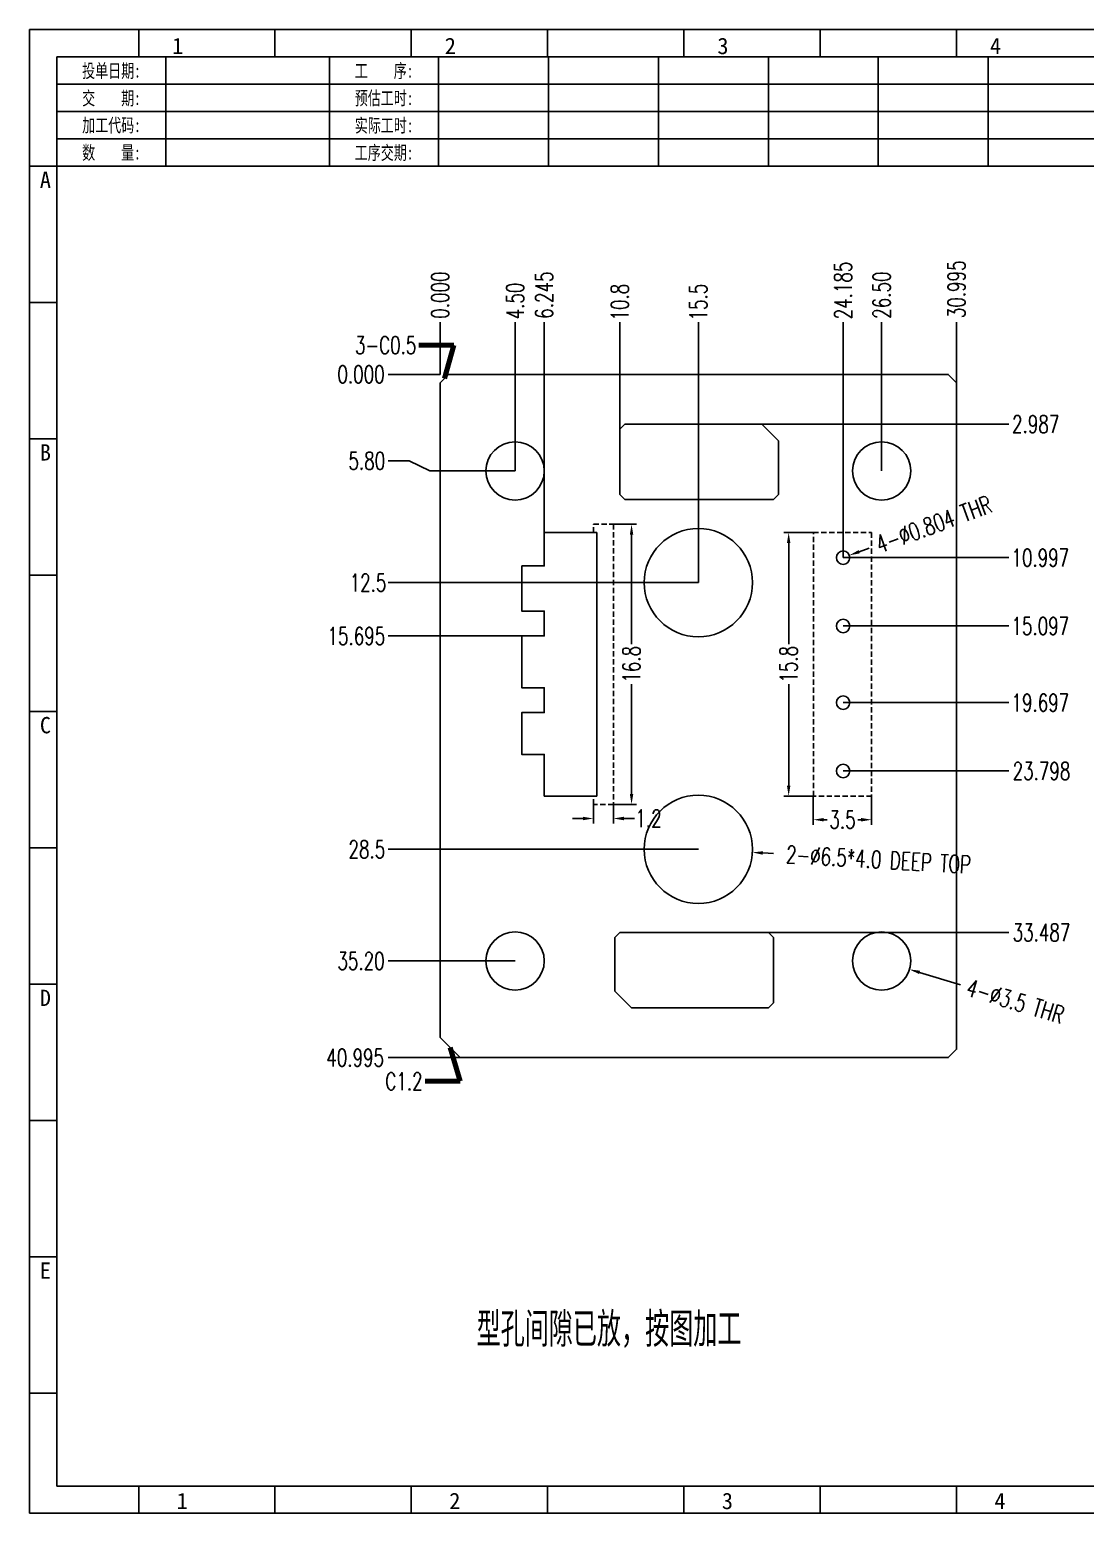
# Model space of a CAD drawing. Header units: millimetres. Extents: x -2852 to 5627, y -2271 to 1849.
# Drawn here: x -1594 to -1530.6, y -868.7 to -779.7 of the extents above; entities that cross this region are included whole.
import ezdxf
from ezdxf.enums import TextEntityAlignment as Align

# ---------------------------------------------------------------- set-up
doc = ezdxf.new("R2010")
doc.units = ezdxf.units.MM
doc.header["$PDSIZE"] = 3
doc.linetypes.add('DASHED2', pattern=[9.525, 6.35, -3.175])
for name, color, linetype in [('1', 7, 'Continuous'), ('11', 4, 'DASHED2'), ('41', 1, 'Continuous'), ('D03', 7, 'Continuous')]:
    doc.layers.add(name, color=color, linetype=linetype)
doc.styles.add('jet01', font='simplex.shx', dxfattribs={"width": 0.7, "bigfont": 'hztxt.shx'})
doc.styles.add('jet02', font='simplex.shx', dxfattribs={"width": 0.7})
doc.styles.get("Standard").update_dxf_attribs({"font": '仿宋_GB2312_0.ttf', "width": 0.7})
doc.styles.add('tk', font='', dxfattribs={"width": 0.7})
doc.styles.add('tk 2', font='仿宋_GB2312_0.ttf', dxfattribs={"width": 0.65})
doc.styles.get('tk').set_extended_font_data('NSimSun')
doc.dimstyles.new('jet02', dxfattribs={"dimtxt": 3.5, "dimasz": 2.1, "dimexe": 1, "dimexo": 0, "dimgap": 0.5, "dimtad": 0, "dimtoh": 1, "dimdec": 3, "dimzin": 9, "dimdsep": 46, "dimtxsty": 'jet02', "dimcen": 0, "dimclrt": 256, "dimazin": 2, "dimtfac": 1, "dimtdec": 3, "dimtofl": 0, "dimtmove": 0, "dimatfit": 1, "dimfxl": 0, "dimarcsym": 0})

# ---------------------------------------------------------------- blocks, each defined once
blk = doc.blocks.new('A3-N')
at = {"layer": '1', "color": 1}
for p, q in [((0, 0), (0, 296.73)), ((0, 296.73), (420, 296.73)), ((21.82, 291.27), (21.82, 296.73)), ((49.09, 291.27), (49.09, 296.73)), ((76.36, 291.27), (76.36, 296.73)), ((103.64, 291.27), (103.64, 296.73)), ((103.64, 291.27), (103.64, 296.73)), ((103.64, 291.27), (103.64, 296.73)), ((130.91, 291.27), (130.91, 296.73)), ((158.18, 291.27), (158.18, 296.73)), ((185.45, 291.27), (185.45, 296.73)), ((5.45, 269.45), (0, 269.45)), ((5.45, 242.18), (0, 242.18)), ((5.45, 214.91), (0, 214.91)), ((5.45, 187.64), (0, 187.64)), ((5.45, 160.36), (0, 160.36)), ((5.45, 133.09), (0, 133.09)), ((5.45, 105.82), (0, 105.82)), ((5.45, 78.55), (0, 78.55)), ((5.45, 51.27), (0, 51.27)), ((5.45, 24), (0, 24)), ((21.82, 0), (21.82, 5.45)), ((49.09, 0), (49.09, 5.45)), ((76.36, 0), (76.36, 5.45)), ((103.64, 0), (103.64, 5.45)), ((130.91, 0), (130.91, 5.45)), ((158.18, 0), (158.18, 5.45)), ((185.45, 0), (185.45, 5.45)), ((1, 0), (0, 0)), ((420, 0), (1, 0))]:
    blk.add_line(p, q, dxfattribs=at)
at = {"layer": '1'}
blk.add_lwpolyline([(221.45, 5.45), (414.55, 5.45), (414.55, 291.27), (5.45, 291.27), (5.45, 5.45), (414.55, 5.45)], dxfattribs=at)
at = {"layer": '41'}
for p, q in [((27.27, 291.27), (27.27, 269.45)), ((60, 291.27), (60, 269.45)), ((81.82, 291.27), (81.82, 269.45)), ((103.82, 291.27), (103.82, 269.45)), ((125.82, 291.27), (125.82, 269.45)), ((147.82, 291.27), (147.82, 269.45)), ((169.82, 291.27), (169.82, 269.45)), ((191.82, 291.27), (191.82, 269.45)), ((367.82, 285.82), (5.45, 285.82)), ((367.82, 280.36), (5.45, 280.36)), ((367.82, 274.91), (5.45, 274.91)), ((414.55, 269.45), (5.45, 269.45))]:
    blk.add_line(p, q, dxfattribs=at)
at = {"layer": '1', "color": 1}
for s, p in [('1', (29.64, 295.11)), ('2', (84.18, 295.11)), ('3', (138.73, 295.11)), ('4', (193.27, 295.11)), ('1', (30.53, 4.11)), ('2', (85.08, 4.11)), ('3', (139.62, 4.11)), ('4', (194.17, 4.11))]:
    blk.add_text(s, height=3.27, dxfattribs=at).set_placement(p, align=Align.TOP_CENTER)
at = {"layer": '1', "style": 'tk', "width": 0.7}
for s, p in [('投单日期:', (16.36, 288.55)), ('工    序:', (70.91, 288.55)), ('交    期:', (16.36, 283.09)), ('预估工时:', (70.91, 283.09)), ('加工代码:', (16.36, 277.64)), ('实际工时:', (70.91, 277.64)), ('数    量:', (16.36, 272.18)), ('工序交期:', (70.91, 272.18))]:
    blk.add_text(s, height=2.727, dxfattribs=at).set_placement(p, align=Align.MIDDLE)
at = {"layer": '1', "color": 1}
for s, p in [('A', (2.04, 268.36)), ('B', (2.04, 213.82)), ('C', (2.04, 159.27)), ('D', (2.04, 104.73)), ('E', (2.04, 50.18))]:
    blk.add_text(s, height=3.27, dxfattribs=at).set_placement(p, align=Align.TOP_LEFT)
at = {"layer": '1', "style": 'tk 2', "width": 0.7}
for tag, p in [('PATR-NO1', (309.84, 32.96)), ('TITLE', (365.74, 30.9)), ('PATR-NO2', (309.84, 27.81)), ('DWG-NO:', (366.54, 18.14))]:
    blk.add_attdef(tag, p, '', height=3.27, dxfattribs=at)
at = {"layer": '1', "color": 1, "style": 'tk 2', "width": 0.7}
for tag, p in [('DRAW', (314.55, 7.27)), ('DATE', (334.72, 7.32))]:
    blk.add_attdef(tag, p, '', height=3.49, dxfattribs=at)
at = {"layer": '1', "style": 'tk 2', "width": 0.7}
for tag, p in [('SCALE', (376.55, 8.73)), ('SHEET', (386.6, 8.72)), ('REV', (397.38, 8.73))]:
    blk.add_attdef(tag, text='', height=2.18, dxfattribs=at).set_placement(p, align=Align.MIDDLE_LEFT)
blk = doc.blocks.new('*D1660')
at = {"layer": '41', "ltscale": 0.05}
blk.add_line((-654.105, -3252.822), (-657.237, -3252.822), dxfattribs=at)
at = {"layer": 'Defpoints', "color": 0, "ltscale": 0.05}
for p in [(-657.237, -3252.822), (-654.105, -3252.822), (-654.105, -3252.822)]:
    blk.add_point(p, dxfattribs=at)
at = {"layer": '41', "ltscale": 0.05, "insert": (-658.857, -3252.822), "char_height": 1.05, "attachment_point": 5, "style": 'jet02'}
blk.add_mtext('0.000', dxfattribs=at)
blk = doc.blocks.new('*D1661')
at = {"layer": '41', "ltscale": 0.05}
blk.add_line((-652.905, -3293.817), (-657.237, -3293.817), dxfattribs=at)
at = {"layer": 'Defpoints', "color": 0, "ltscale": 0.05}
for p in [(-654.105, -3252.822), (-657.237, -3293.817), (-652.905, -3293.817)]:
    blk.add_point(p, dxfattribs=at)
at = {"layer": '41', "ltscale": 0.05, "insert": (-659.207, -3293.817), "char_height": 1.05, "attachment_point": 5, "style": 'jet02'}
blk.add_mtext('40.995', dxfattribs=at)
blk = doc.blocks.new('*D1662')
at = {"layer": '41', "ltscale": 0.05}
blk.add_line((-649.607, -3288.02), (-657.237, -3288.02), dxfattribs=at)
at = {"layer": 'Defpoints', "color": 0, "ltscale": 0.05}
for p in [(-654.105, -3252.822), (-657.237, -3288.02), (-649.607, -3288.02)]:
    blk.add_point(p, dxfattribs=at)
at = {"layer": '41', "ltscale": 0.05, "insert": (-658.857, -3288.02), "char_height": 1.05, "attachment_point": 5, "style": 'jet02'}
blk.add_mtext('35.20', dxfattribs=at)
blk = doc.blocks.new('*D1663')
at = {"layer": '41', "ltscale": 0.05}
blk.add_line((-638.607, -3281.32), (-657.237, -3281.32), dxfattribs=at)
at = {"layer": 'Defpoints', "color": 0, "ltscale": 0.05}
for p in [(-654.105, -3252.822), (-657.237, -3281.32), (-638.607, -3281.32)]:
    blk.add_point(p, dxfattribs=at)
at = {"layer": '41', "ltscale": 0.05, "insert": (-658.507, -3281.32), "char_height": 1.05, "attachment_point": 5, "style": 'jet02'}
blk.add_mtext('28.5', dxfattribs=at)
blk = doc.blocks.new('*D1664')
at = {"layer": '41', "ltscale": 0.05}
blk.add_line((-638.607, -3265.32), (-657.237, -3265.32), dxfattribs=at)
at = {"layer": 'Defpoints', "color": 0, "ltscale": 0.05}
for p in [(-654.105, -3252.822), (-657.237, -3265.32), (-638.607, -3265.32)]:
    blk.add_point(p, dxfattribs=at)
at = {"layer": '41', "ltscale": 0.05, "insert": (-658.437, -3265.32), "char_height": 1.05, "attachment_point": 5, "style": 'jet02'}
blk.add_mtext('12.5', dxfattribs=at)
blk = doc.blocks.new('*D1665')
at = {"layer": '41', "ltscale": 0.05}
for p, q in [((-655.977, -3258.007), (-657.237, -3258.007)), ((-654.717, -3258.62), (-655.977, -3258.007)), ((-649.607, -3258.62), (-654.717, -3258.62))]:
    blk.add_line(p, q, dxfattribs=at)
at = {"layer": 'Defpoints', "color": 0, "ltscale": 0.05}
for p in [(-654.105, -3252.822), (-657.237, -3258.007), (-649.607, -3258.62)]:
    blk.add_point(p, dxfattribs=at)
at = {"layer": '41', "ltscale": 0.05, "insert": (-658.507, -3258.007), "char_height": 1.05, "attachment_point": 5, "style": 'jet02'}
blk.add_mtext('5.80', dxfattribs=at)
blk = doc.blocks.new('*D1666')
at = {"layer": '41', "ltscale": 0.05}
blk.add_line((-629.919, -3276.62), (-619.978, -3276.62), dxfattribs=at)
at = {"layer": 'Defpoints', "color": 0, "ltscale": 0.05}
for p in [(-654.105, -3252.822), (-629.919, -3276.62), (-619.978, -3276.62)]:
    blk.add_point(p, dxfattribs=at)
at = {"layer": '41', "ltscale": 0.05, "insert": (-618.008, -3276.62), "char_height": 1.05, "attachment_point": 5, "style": 'jet02'}
blk.add_mtext('23.798', dxfattribs=at)
blk = doc.blocks.new('*D1667')
at = {"layer": '41', "ltscale": 0.05}
blk.add_line((-629.919, -3272.52), (-619.978, -3272.52), dxfattribs=at)
at = {"layer": 'Defpoints', "color": 0, "ltscale": 0.05}
for p in [(-654.105, -3252.822), (-629.919, -3272.52), (-619.978, -3272.52)]:
    blk.add_point(p, dxfattribs=at)
at = {"layer": '41', "ltscale": 0.05, "insert": (-618.078, -3272.52), "char_height": 1.05, "attachment_point": 5, "style": 'jet02'}
blk.add_mtext('19.697', dxfattribs=at)
blk = doc.blocks.new('*D1668')
at = {"layer": '41', "ltscale": 0.05}
blk.add_line((-629.919, -3267.92), (-619.978, -3267.92), dxfattribs=at)
at = {"layer": 'Defpoints', "color": 0, "ltscale": 0.05}
for p in [(-654.105, -3252.822), (-629.919, -3267.92), (-619.978, -3267.92)]:
    blk.add_point(p, dxfattribs=at)
at = {"layer": '41', "ltscale": 0.05, "insert": (-618.078, -3267.92), "char_height": 1.05, "attachment_point": 5, "style": 'jet02'}
blk.add_mtext('15.097', dxfattribs=at)
blk = doc.blocks.new('*D1669')
at = {"layer": '41', "ltscale": 0.05}
blk.add_line((-629.919, -3263.82), (-619.978, -3263.82), dxfattribs=at)
at = {"layer": 'Defpoints', "color": 0, "ltscale": 0.05}
for p in [(-654.105, -3252.822), (-629.919, -3263.82), (-619.978, -3263.82)]:
    blk.add_point(p, dxfattribs=at)
at = {"layer": '41', "ltscale": 0.05, "insert": (-618.078, -3263.82), "char_height": 1.05, "attachment_point": 5, "style": 'jet02'}
blk.add_mtext('10.997', dxfattribs=at)
blk = doc.blocks.new('*D1670')
at = {"layer": '41', "ltscale": 0.05}
blk.add_line((-654.105, -3252.822), (-654.105, -3249.691), dxfattribs=at)
at = {"layer": 'Defpoints', "color": 0, "ltscale": 0.05}
for p in [(-654.105, -3249.691), (-654.105, -3252.822), (-654.105, -3252.822)]:
    blk.add_point(p, dxfattribs=at)
at = {"layer": '41', "ltscale": 0.05, "insert": (-654.105, -3248.071), "char_height": 1.05, "attachment_point": 5, "rotation": 90, "style": 'jet02'}
blk.add_mtext('0.000', dxfattribs=at)
blk = doc.blocks.new('*D1671')
at = {"layer": '41', "ltscale": 0.05}
blk.add_line((-649.607, -3258.62), (-649.607, -3249.691), dxfattribs=at)
at = {"layer": 'Defpoints', "color": 0, "ltscale": 0.05}
for p in [(-649.607, -3249.691), (-654.105, -3252.822), (-649.607, -3258.62)]:
    blk.add_point(p, dxfattribs=at)
at = {"layer": '41', "ltscale": 0.05, "insert": (-649.607, -3248.421), "char_height": 1.05, "attachment_point": 5, "rotation": 90, "style": 'jet02'}
blk.add_mtext('4.50', dxfattribs=at)
blk = doc.blocks.new('*D1672')
at = {"layer": '41', "ltscale": 0.05}
blk.add_line((-638.607, -3265.32), (-638.607, -3249.691), dxfattribs=at)
at = {"layer": 'Defpoints', "color": 0, "ltscale": 0.05}
for p in [(-638.607, -3249.691), (-654.105, -3252.822), (-638.607, -3265.32)]:
    blk.add_point(p, dxfattribs=at)
at = {"layer": '41', "ltscale": 0.05, "insert": (-638.607, -3248.491), "char_height": 1.05, "attachment_point": 5, "rotation": 90, "style": 'jet02'}
blk.add_mtext('15.5', dxfattribs=at)
blk = doc.blocks.new('*D1673')
at = {"layer": '41', "ltscale": 0.05}
blk.add_line((-629.919, -3263.82), (-629.919, -3249.691), dxfattribs=at)
at = {"layer": 'Defpoints', "color": 0, "ltscale": 0.05}
for p in [(-629.919, -3249.691), (-654.105, -3252.822), (-629.919, -3263.82)]:
    blk.add_point(p, dxfattribs=at)
at = {"layer": '41', "ltscale": 0.05, "insert": (-629.919, -3247.791), "char_height": 1.05, "attachment_point": 5, "rotation": 90, "style": 'jet02'}
blk.add_mtext('24.185', dxfattribs=at)
blk = doc.blocks.new('*D1674')
at = {"layer": '41', "ltscale": 0.05}
blk.add_line((-627.607, -3258.62), (-627.607, -3249.691), dxfattribs=at)
at = {"layer": 'Defpoints', "color": 0, "ltscale": 0.05}
for p in [(-627.607, -3249.691), (-654.105, -3252.822), (-627.607, -3258.62)]:
    blk.add_point(p, dxfattribs=at)
at = {"layer": '41', "ltscale": 0.05, "insert": (-627.607, -3248.071), "char_height": 1.05, "attachment_point": 5, "rotation": 90, "style": 'jet02'}
blk.add_mtext('26.50', dxfattribs=at)
blk = doc.blocks.new('*D1675')
at = {"layer": '41', "ltscale": 0.05}
blk.add_line((-623.11, -3253.322), (-623.11, -3249.691), dxfattribs=at)
at = {"layer": 'Defpoints', "color": 0, "ltscale": 0.05}
for p in [(-623.11, -3249.691), (-654.105, -3252.822), (-623.11, -3253.322)]:
    blk.add_point(p, dxfattribs=at)
at = {"layer": '41', "ltscale": 0.05, "insert": (-623.11, -3247.721), "char_height": 1.05, "attachment_point": 5, "rotation": 90, "style": 'jet02'}
blk.add_mtext('30.995', dxfattribs=at)
blk = doc.blocks.new('*D1676')
at = {"layer": '41', "ltscale": 0.05}
blk.add_line((-649.21, -3268.517), (-657.237, -3268.517), dxfattribs=at)
at = {"layer": 'Defpoints', "color": 0, "ltscale": 0.05}
for p in [(-654.105, -3252.822), (-657.237, -3268.517), (-649.21, -3268.517)]:
    blk.add_point(p, dxfattribs=at)
at = {"layer": '41', "ltscale": 0.05, "insert": (-659.137, -3268.517), "char_height": 1.05, "attachment_point": 5, "style": 'jet02'}
blk.add_mtext('15.695', dxfattribs=at)
blk = doc.blocks.new('*D1677')
at = {"layer": '41', "ltscale": 0.05}
blk.add_line((-647.86, -3262.317), (-647.86, -3249.691), dxfattribs=at)
at = {"layer": 'Defpoints', "color": 0, "ltscale": 0.05}
for p in [(-647.86, -3249.691), (-654.105, -3252.822), (-647.86, -3262.317)]:
    blk.add_point(p, dxfattribs=at)
at = {"layer": '41', "ltscale": 0.05, "insert": (-647.86, -3248.071), "char_height": 1.05, "attachment_point": 5, "rotation": 90, "style": 'jet02'}
blk.add_mtext('6.245', dxfattribs=at)
blk = doc.blocks.new('*D1678')
at = {"layer": '41', "ltscale": 0.05}
blk.add_line((-643.317, -3256.116), (-643.317, -3249.691), dxfattribs=at)
at = {"layer": 'Defpoints', "color": 0, "ltscale": 0.05}
for p in [(-643.317, -3249.691), (-654.105, -3252.822), (-643.317, -3256.116)]:
    blk.add_point(p, dxfattribs=at)
at = {"layer": '41', "ltscale": 0.05, "insert": (-643.317, -3248.491), "char_height": 1.05, "attachment_point": 5, "rotation": 90, "style": 'jet02'}
blk.add_mtext('10.8', dxfattribs=at)
blk = doc.blocks.new('*D1679')
at = {"layer": '41', "ltscale": 0.05}
blk.add_line((-634.403, -3286.31), (-619.978, -3286.31), dxfattribs=at)
at = {"layer": 'Defpoints', "color": 0, "ltscale": 0.05}
for p in [(-654.105, -3252.822), (-634.403, -3286.31), (-619.978, -3286.31)]:
    blk.add_point(p, dxfattribs=at)
at = {"layer": '41', "ltscale": 0.05, "insert": (-618.008, -3286.31), "char_height": 1.05, "attachment_point": 5, "style": 'jet02'}
blk.add_mtext('33.487', dxfattribs=at)
blk = doc.blocks.new('*D1680')
at = {"layer": '41', "ltscale": 0.05}
blk.add_line((-634.803, -3255.81), (-619.978, -3255.81), dxfattribs=at)
at = {"layer": 'Defpoints', "color": 0, "ltscale": 0.05}
for p in [(-654.105, -3252.822), (-634.803, -3255.81), (-619.978, -3255.81)]:
    blk.add_point(p, dxfattribs=at)
at = {"layer": '41', "ltscale": 0.05, "insert": (-618.358, -3255.81), "char_height": 1.05, "attachment_point": 5, "style": 'jet02'}
blk.add_mtext('2.987', dxfattribs=at)
blk = doc.blocks.new('*D1681')
at = {"layer": '41', "ltscale": 0.05}
for p, q in [((-643.705, -3261.817), (-642.318, -3261.817)), ((-642.618, -3262.447), (-642.618, -3269.02)), ((-642.618, -3277.992), (-642.618, -3271.42)), ((-643.705, -3278.622), (-642.318, -3278.622))]:
    blk.add_line(p, q, dxfattribs=at)
for points in [[(-642.723, -3262.447), (-642.513, -3262.447), (-642.618, -3261.817)], [(-642.723, -3277.992), (-642.513, -3277.992), (-642.618, -3278.622)]]:
    blk.add_solid(points, dxfattribs=at)
at = {"layer": 'Defpoints', "color": 0, "ltscale": 0.05}
for p in [(-643.705, -3261.817), (-642.618, -3261.817), (-643.705, -3278.622)]:
    blk.add_point(p, dxfattribs=at)
at = {"layer": '41', "ltscale": 0.05, "insert": (-642.618, -3270.22), "char_height": 1.05, "attachment_point": 5, "rotation": 90, "style": 'jet02'}
blk.add_mtext('16.8', dxfattribs=at)
blk = doc.blocks.new('*D1682')
at = {"layer": '41', "ltscale": 0.05}
for p, q in [((-631.705, -3262.317), (-633.485, -3262.317)), ((-633.185, -3262.947), (-633.185, -3269.02)), ((-633.185, -3277.492), (-633.185, -3271.42)), ((-631.705, -3278.122), (-633.485, -3278.122))]:
    blk.add_line(p, q, dxfattribs=at)
for points in [[(-633.29, -3262.947), (-633.08, -3262.947), (-633.185, -3262.317)], [(-633.29, -3277.492), (-633.08, -3277.492), (-633.185, -3278.122)]]:
    blk.add_solid(points, dxfattribs=at)
at = {"layer": 'Defpoints', "color": 0, "ltscale": 0.05}
for p in [(-633.185, -3262.317), (-631.705, -3262.317), (-631.705, -3278.122)]:
    blk.add_point(p, dxfattribs=at)
at = {"layer": '41', "ltscale": 0.05, "insert": (-633.185, -3270.22), "char_height": 1.05, "attachment_point": 5, "rotation": 90, "style": 'jet02'}
blk.add_mtext('15.8', dxfattribs=at)
blk = doc.blocks.new('*D1683')
at = {"layer": '41', "ltscale": 0.05}
for p, q in [((-631.705, -3278.122), (-631.705, -3279.845)), ((-628.205, -3278.122), (-628.205, -3279.845)), ((-631.075, -3279.545), (-630.875, -3279.545)), ((-628.835, -3279.545), (-629.035, -3279.545))]:
    blk.add_line(p, q, dxfattribs=at)
for points in [[(-631.075, -3279.44), (-631.075, -3279.65), (-631.705, -3279.545)], [(-628.835, -3279.44), (-628.835, -3279.65), (-628.205, -3279.545)]]:
    blk.add_solid(points, dxfattribs=at)
at = {"layer": 'Defpoints', "color": 0, "ltscale": 0.05}
for p in [(-631.705, -3278.122), (-628.205, -3278.122), (-628.205, -3279.545)]:
    blk.add_point(p, dxfattribs=at)
at = {"layer": '41', "ltscale": 0.05, "insert": (-629.955, -3279.545), "char_height": 1.05, "attachment_point": 5, "style": 'jet02'}
blk.add_mtext('3.5', dxfattribs=at)
blk = doc.blocks.new('*D1684')
at = {"layer": '41', "ltscale": 0.05}
for p, q in [((-644.905, -3278.622), (-644.905, -3279.771)), ((-643.705, -3278.622), (-643.705, -3279.771)), ((-645.535, -3279.471), (-646.165, -3279.471)), ((-643.075, -3279.471), (-642.445, -3279.471))]:
    blk.add_line(p, q, dxfattribs=at)
for points in [[(-645.535, -3279.366), (-645.535, -3279.576), (-644.905, -3279.471)], [(-643.075, -3279.366), (-643.075, -3279.576), (-643.705, -3279.471)]]:
    blk.add_solid(points, dxfattribs=at)
at = {"layer": 'Defpoints', "color": 0, "ltscale": 0.05}
for p in [(-644.905, -3278.622), (-643.705, -3278.622), (-643.705, -3279.471)]:
    blk.add_point(p, dxfattribs=at)
at = {"layer": '41', "ltscale": 0.05, "insert": (-641.595, -3279.471), "char_height": 1.05, "attachment_point": 5, "style": 'jet02'}
blk.add_mtext('1.2', dxfattribs=at)
blk = doc.blocks.new('*D1685')
at = {"layer": '41', "ltscale": 0.05}
blk.add_line((-628.359, -3263.247), (-628.951, -3263.464), dxfattribs=at)
blk.add_solid([(-628.987, -3263.366), (-628.914, -3263.563), (-629.542, -3263.681)], dxfattribs=at)
at = {"layer": 'Defpoints', "color": 0, "ltscale": 0.05}
for p in [(-630.297, -3263.958), (-629.542, -3263.681)]:
    blk.add_point(p, dxfattribs=at)
at = {"layer": '41', "ltscale": 0.05, "insert": (-624.473, -3261.821), "char_height": 1.05, "attachment_point": 5, "rotation": 20.153, "style": 'jet02'}
blk.add_mtext('4-∅0.804{\\C1; THR}', dxfattribs=at)
blk = doc.blocks.new('*D1686')
at = {"layer": '41', "ltscale": 0.05}
blk.add_line((-622.869, -3289.445), (-625.328, -3288.706), dxfattribs=at)
blk.add_solid([(-625.298, -3288.605), (-625.358, -3288.806), (-625.932, -3288.524)], dxfattribs=at)
at = {"layer": 'Defpoints', "color": 0, "ltscale": 0.05}
for p in [(-629.283, -3287.516), (-625.932, -3288.524)]:
    blk.add_point(p, dxfattribs=at)
at = {"layer": '41', "ltscale": 0.05, "insert": (-619.574, -3290.436), "char_height": 1.05, "attachment_point": 5, "rotation": 343.25722, "style": 'jet02'}
blk.add_mtext('4-∅3.5{\\C1; THR}', dxfattribs=at)
blk = doc.blocks.new('*D1687')
at = {"layer": '41', "ltscale": 0.05}
blk.add_line((-634.105, -3281.577), (-634.734, -3281.541), dxfattribs=at)
blk.add_solid([(-634.728, -3281.436), (-634.74, -3281.646), (-635.363, -3281.505)], dxfattribs=at)
at = {"layer": 'Defpoints', "color": 0, "ltscale": 0.05}
for p in [(-641.852, -3281.135), (-635.363, -3281.505)]:
    blk.add_point(p, dxfattribs=at)
at = {"layer": '41', "ltscale": 0.05, "insert": (-627.787, -3281.938), "char_height": 1.05, "attachment_point": 5, "rotation": 356.72984, "style": 'jet02'}
blk.add_mtext('2-∅6.5*4.0 DEEP TOP', dxfattribs=at)

msp = doc.modelspace()

# ---------------------------------------------------------------- linework, layer by layer
at = {"layer": '1', "ltscale": 0.05}
msp.add_lwpolyline([(-1568.1125, -841.3876), (-1569.3125, -840.1876), (-1569.3125, -800.8926), (-1568.8125, -800.3926), (-1538.8175, -800.3926), (-1538.3175, -800.8926), (-1538.3175, -840.8876), (-1538.8175, -841.3876)], close=True, dxfattribs=at)
for centre in [(-1564.815, -806.1901), (-1542.815, -806.1901), (-1564.815, -835.5901), (-1542.815, -835.5901)]:
    msp.add_circle(centre, 1.75, dxfattribs=at)
at = {"layer": '1', "color": 2, "ltscale": 0.05}
for centre in [(-1553.815, -812.8901), (-1553.815, -828.8901)]:
    msp.add_circle(centre, 3.25, dxfattribs=at)
at = {"layer": '11', "ltscale": 0.05}
msp.add_lwpolyline([(-1560.1125, -809.8876), (-1560.1125, -809.3876), (-1558.9125, -809.3876), (-1558.9125, -826.1926), (-1560.1125, -826.1926), (-1560.1125, -825.6926)], dxfattribs=at)
msp.add_lwpolyline([(-1546.9125, -809.8876), (-1543.4125, -809.8876), (-1543.4125, -825.6926), (-1546.9125, -825.6926)], close=True, dxfattribs=at)
at = {"layer": 'D03', "color": 3, "ltscale": 0.05}
for points in [[(-1558.2192, -803.3801), (-1550.0109, -803.3801), (-1549.005, -804.3859), (-1549.005, -807.5942), (-1549.3109, -807.9001), (-1558.2192, -807.9001), (-1558.525, -807.5942), (-1558.525, -803.6859)], [(-1557.8192, -838.4001), (-1549.6109, -838.4001), (-1549.305, -838.0942), (-1549.305, -834.1859), (-1549.6109, -833.8801), (-1558.5192, -833.8801), (-1558.825, -834.1859), (-1558.825, -837.3942)]]:
    msp.add_lwpolyline(points, close=True, dxfattribs=at)
at = {"layer": 'D03', "ltscale": 0.05}
msp.add_lwpolyline([(-1564.4175, -811.8876), (-1564.4175, -814.5926), (-1563.0675, -814.5926), (-1563.0675, -816.0876), (-1564.4175, -816.0876), (-1564.4175, -819.1926), (-1563.0675, -819.1926), (-1563.0675, -820.6876), (-1564.4175, -820.6876), (-1564.4175, -823.1926), (-1563.0675, -823.1926), (-1563.0675, -825.6926), (-1559.9125, -825.6926), (-1559.9125, -809.8876), (-1563.0675, -809.8876), (-1563.0675, -811.8876)], close=True, dxfattribs=at)
for centre in [(-1545.1271, -811.3901), (-1545.1271, -815.4901), (-1545.1271, -820.0901), (-1545.1271, -824.1901)]:
    msp.add_circle(centre, 0.402, dxfattribs=at)

# ---------------------------------------------------------------- block references
at = {"layer": '1', "ltscale": 0.05, "xscale": 0.2999999999999545, "yscale": 0.2999999999999545, "zscale": 0.2999999999999545}
msp.add_blockref('A3-N', (-1593.9569, -868.7308), dxfattribs=at)

# ---------------------------------------------------------------- texts
at = {"layer": '1', "ltscale": 0.05, "style": 'jet01', "width": 0.7}
msp.add_text('型孔间隙已放，按图加工', height=2.064003, dxfattribs=at).set_placement((-1567.1256, -858.7388))
at = {"layer": '41', "ltscale": 0.05, "char_height": 1.05, "attachment_point": 6, "style": 'jet02'}
for s, insert in [('3-C0.5', (-1570.7416, -798.6395)), ('C1.2', (-1570.3687, -842.8079))]:
    msp.add_mtext(s, dxfattribs=dict(at, insert=insert))

# ---------------------------------------------------------------- dimensions: what is measured, and where the dimension line sits
at = {"layer": '41', "ltscale": 0.05}
for feature_location, offset, dtype, origin, override, picture, middle, set_off in [((-1538.3175, -800.8926), (0, 3.6318), 1, (-1569.3125, -800.3926), {"dimscale": 0.3, "dimtoh": 0, "dimzin": 1, "dimclrd": 256, "dimclre": 256, "dimadec": 3, "dimazin": 0, "dimatfit": 3, "dimlwd": 65535, "dimlwe": 65535}, '*D1675', (-1538.3175, -795.2908), (-915.2077, 2452.4298)), ((-1569.3125251794, -800.3925882413), (0, 3.131835862), 1, (-1569.3125251794, -800.3925882413), {"dimscale": 0.3, "dimtoh": 0, "dimzin": 1, "dimclrd": 256, "dimclre": 256, "dimadec": 3, "dimazin": 0, "dimatfit": 3, "dimlwd": 65535, "dimlwe": 65535}, '*D1670', (-1569.3125251794, -795.6407523792), (-915.2077048823, 2452.4298167741)), ((-1545.1271, -811.3901), (0, 14.1293), 1, (-1569.3125, -800.3926), {"dimscale": 0.3, "dimtoh": 0, "dimzin": 1, "dimclrd": 256, "dimclre": 256, "dimadec": 3, "dimazin": 0, "dimatfit": 3, "dimlwd": 65535, "dimlwe": 65535}, '*D1673', (-1545.1271, -795.3608), (-915.2077, 2452.4298)), ((-1542.815, -806.1901), (0, 8.9293), 1, (-1569.3125, -800.3926), {"dimscale": 0.3, "dimtoh": 0, "dimdec": 2, "dimzin": 1, "dimclrd": 256, "dimclre": 256, "dimazin": 0, "dimatfit": 3, "dimlwd": 65535, "dimlwe": 65535}, '*D1674', (-1542.815, -795.6408), (-915.2077, 2452.4298)), ((-1563.0675, -809.8876), (0, 12.6268), 1, (-1569.3125, -800.3926), {"dimscale": 0.3, "dimtoh": 0, "dimzin": 1, "dimclrd": 256, "dimclre": 256, "dimadec": 3, "dimazin": 0, "dimatfit": 3, "dimlwd": 65535, "dimlwe": 65535}, '*D1677', (-1563.0675, -795.6408), (-915.2077, 2452.4298)), ((-1564.815, -806.1901), (0, 8.9293), 1, (-1569.3125, -800.3926), {"dimscale": 0.3, "dimtoh": 0, "dimdec": 2, "dimzin": 1, "dimclrd": 256, "dimclre": 256, "dimazin": 0, "dimatfit": 3, "dimlwd": 65535, "dimlwe": 65535}, '*D1671', (-1564.815, -795.9908), (-915.2077, 2452.4298)), ((-1553.815, -812.8901), (0, 15.6293), 1, (-1569.3125, -800.3926), {"dimscale": 0.3, "dimtoh": 0, "dimdec": 1, "dimzin": 1, "dimclrd": 256, "dimclre": 256, "dimadec": 1, "dimazin": 0, "dimatfit": 3, "dimlwd": 65535, "dimlwe": 65535}, '*D1672', (-1553.815, -796.0608), (-915.2077, 2452.4298)), ((-1558.525, -803.6859), (0, 6.4252), 1, (-1569.3125, -800.3926), {"dimscale": 0.3, "dimtoh": 0, "dimdec": 1, "dimzin": 1, "dimclrd": 256, "dimclre": 256, "dimadec": 1, "dimazin": 0, "dimatfit": 3, "dimlwd": 65535, "dimlwe": 65535}, '*D1678', (-1558.525, -796.0608), (-915.2077, 2452.4298)), ((-1569.3125251794, -800.3925882413), (-3.131835862, 0), 0, (-1569.3125251794, -800.3925882413), {"dimscale": 0.3, "dimtoh": 0, "dimzin": 1, "dimclrd": 256, "dimclre": 256, "dimadec": 3, "dimazin": 0, "dimatfit": 3, "dimlwd": 65535, "dimlwe": 65535}, '*D1660', (-1574.0643610414, -800.3925882413), (-915.2077048823, 2452.4298167741)), ((-1568.1125, -841.3876), (-4.3318, 0), 0, (-1569.3125, -800.3926), {"dimscale": 0.3, "dimtoh": 0, "dimzin": 1, "dimclrd": 256, "dimclre": 256, "dimadec": 3, "dimazin": 0, "dimatfit": 3, "dimlwd": 65535, "dimlwe": 65535}, '*D1661', (-1574.4144, -841.3876), (-915.2077, 2452.4298)), ((-1564.4175, -816.0876), (-8.0268, 0), 0, (-1569.3125, -800.3926), {"dimscale": 0.3, "dimtoh": 0, "dimzin": 1, "dimclrd": 256, "dimclre": 256, "dimadec": 3, "dimazin": 0, "dimatfit": 3, "dimlwd": 65535, "dimlwe": 65535}, '*D1676', (-1574.3444, -816.0876), (-915.2077, 2452.4298)), ((-1564.815, -835.5901), (-7.6293, 0), 0, (-1569.3125, -800.3926), {"dimscale": 0.3, "dimtoh": 0, "dimdec": 2, "dimzin": 1, "dimclrd": 256, "dimclre": 256, "dimazin": 0, "dimatfit": 3, "dimlwd": 65535, "dimlwe": 65535}, '*D1662', (-1574.0644, -835.5901), (-915.2077, 2452.4298)), ((-1553.815, -828.8901), (-18.6293, 0), 0, (-1569.3125, -800.3926), {"dimscale": 0.3, "dimtoh": 0, "dimdec": 1, "dimzin": 1, "dimclrd": 256, "dimclre": 256, "dimadec": 1, "dimazin": 0, "dimatfit": 3, "dimlwd": 65535, "dimlwe": 65535}, '*D1663', (-1573.7144, -828.8901), (-915.2077, 2452.4298)), ((-1564.815, -806.1901), (-7.6293, 0.6125), 0, (-1569.3125, -800.3926), {"dimscale": 0.3, "dimtoh": 0, "dimdec": 2, "dimzin": 1, "dimclrd": 256, "dimclre": 256, "dimazin": 0, "dimatfit": 3, "dimlwd": 65535, "dimlwe": 65535}, '*D1665', (-1573.7144, -805.5776), (-915.2077, 2452.4298)), ((-1553.815, -812.8901), (-18.6293, 0), 0, (-1569.3125, -800.3926), {"dimscale": 0.3, "dimtoh": 0, "dimdec": 1, "dimzin": 1, "dimclrd": 256, "dimclre": 256, "dimadec": 1, "dimazin": 0, "dimatfit": 3, "dimlwd": 65535, "dimlwe": 65535}, '*D1664', (-1573.6444, -812.8901), (-915.2077, 2452.4298)), ((-1545.127080724, -824.1900882413), (9.9413914066, 0), 0, (-1569.3125251794, -800.3925882413), {"dimscale": 0.3, "dimtoh": 0, "dimzin": 1, "dimclrd": 256, "dimclre": 256, "dimadec": 3, "dimazin": 0, "dimatfit": 3, "dimlwd": 65535, "dimlwe": 65535}, '*D1666', (-1533.2156893174, -824.1900882413), (-915.2077048823, 2452.4298167741)), ((-1545.127080724, -820.0900882413), (9.9413914066, 0), 0, (-1569.3125251794, -800.3925882413), {"dimscale": 0.3, "dimtoh": 0, "dimzin": 1, "dimclrd": 256, "dimclre": 256, "dimadec": 3, "dimazin": 0, "dimatfit": 3, "dimlwd": 65535, "dimlwe": 65535}, '*D1667', (-1533.2856893174, -820.0900882413), (-915.2077048823, 2452.4298167741)), ((-1545.127080724, -815.4900882413), (9.9413914066, 0), 0, (-1569.3125251794, -800.3925882413), {"dimscale": 0.3, "dimtoh": 0, "dimzin": 1, "dimclrd": 256, "dimclre": 256, "dimadec": 3, "dimazin": 0, "dimatfit": 3, "dimlwd": 65535, "dimlwe": 65535}, '*D1668', (-1533.2856893174, -815.4900882413), (-915.2077048823, 2452.4298167741)), ((-1545.127080724, -811.3900882413), (9.9413914066, 0), 0, (-1569.3125251794, -800.3925882413), {"dimscale": 0.3, "dimtoh": 0, "dimzin": 1, "dimclrd": 256, "dimclre": 256, "dimadec": 3, "dimazin": 0, "dimatfit": 3, "dimlwd": 65535, "dimlwe": 65535}, '*D1669', (-1533.2856893174, -811.3900882413), (-915.2077048823, 2452.4298167741)), ((-1549.6108830438, -833.8800882413), (14.4251937264, 0), 0, (-1569.3125251794, -800.3925882413), {"dimscale": 0.3, "dimtoh": 0, "dimzin": 1, "dimclrd": 256, "dimclre": 256, "dimadec": 3, "dimazin": 0, "dimatfit": 3, "dimlwd": 65535, "dimlwe": 65535}, '*D1679', (-1533.2156893174, -833.8800882413), (-915.2077048823, 2452.4298167741)), ((-1550.0108830438, -803.3800882413), (14.8251937264, 0), 0, (-1569.3125251794, -800.3925882413), {"dimscale": 0.3, "dimtoh": 0, "dimzin": 1, "dimclrd": 256, "dimclre": 256, "dimadec": 3, "dimazin": 0, "dimatfit": 3, "dimlwd": 65535, "dimlwe": 65535}, '*D1680', (-1533.5656893174, -803.3800882413), (-915.2077048823, 2452.4298167741))]:
    dim = msp.add_ordinate_dim(feature_location=feature_location, offset=offset, dtype=dtype, origin=origin, dimstyle='jet02', override=override, dxfattribs=at)
    dim.commit()
    dim.dimension.update_dxf_attribs({"geometry": picture, "text_midpoint": middle, "insert": set_off})
for p1, p2, text, override, picture, middle in [((-1545.5045, -811.5286), (-1544.7497, -811.2516), '4-<>{\\C1; THR}', {"dimscale": 0.3, "dimtoh": 0, "dimzin": 1, "dimclrd": 256, "dimclre": 256, "dimadec": 3, "dimazin": 0, "dimatfit": 3, "dimlwd": 65535, "dimlwe": 65535}, '*D1685', (-1539.6803, -809.3911)), ((-1557.0597, -828.7047), (-1550.5703, -829.0755), '2-<>*4.0 DEEP TOP', {"dimscale": 0.3, "dimtoh": 0, "dimdec": 1, "dimzin": 1, "dimclrd": 256, "dimclre": 256, "dimadec": 1, "dimazin": 0, "dimatfit": 3, "dimlwd": 65535, "dimlwe": 65535}, '*D1687', (-1542.9952, -829.5083))]:
    dim = msp.add_diameter_dim_2p(p1=p1, p2=p2, text=text, dimstyle='jet02', override=override, dxfattribs=at)
    dim.commit()
    dim.dimension.update_dxf_attribs({"geometry": picture, "text_midpoint": middle, "insert": (-915.2077, 2452.4298)})
for base, p1, p2, picture, middle in [((-1557.8259, -809.3876), (-1558.9125, -826.1926), (-1558.9125, -809.3876), '*D1681', (-1557.8259, -817.7901)), ((-1548.3924, -809.8876), (-1546.9125, -825.6926), (-1546.9125, -809.8876), '*D1682', (-1548.3924, -817.7901))]:
    dim = msp.add_linear_dim(base=base, p1=p1, p2=p2, angle=90, dimstyle='jet02', override={"dimscale": 0.3, "dimtoh": 0, "dimdec": 1, "dimzin": 1, "dimclrd": 256, "dimclre": 256, "dimadec": 1, "dimazin": 0, "dimatfit": 3, "dimlwd": 65535, "dimlwe": 65535}, dxfattribs=at)
    dim.commit()
    dim.dimension.update_dxf_attribs({"geometry": picture, "text_midpoint": middle, "insert": (-915.2077, 2452.4298)})
for base, p1, p2, picture, middle in [((-1543.4125, -827.1149), (-1546.9125, -825.6926), (-1543.4125, -825.6926), '*D1683', (-1545.1625, -827.1149)), ((-1558.9125, -827.0415), (-1560.1125, -826.1926), (-1558.9125, -826.1926), '*D1684', (-1556.8025, -827.0415))]:
    dim = msp.add_linear_dim(base=base, p1=p1, p2=p2, dimstyle='jet02', override={"dimscale": 0.3, "dimtoh": 0, "dimdec": 1, "dimzin": 1, "dimclrd": 256, "dimclre": 256, "dimadec": 1, "dimazin": 0, "dimatfit": 3, "dimlwd": 65535, "dimlwe": 65535}, dxfattribs=at)
    dim.commit()
    dim.dimension.update_dxf_attribs({"geometry": picture, "text_midpoint": middle, "insert": (-915.2077, 2452.4298)})
dim = msp.add_diameter_dim_2p(p1=(-1544.4908, -835.086), p2=(-1541.1392, -836.0942), text='4-<>{\\C1; THR}', dimstyle='jet02', override={"dimscale": 0.3, "dimtoh": 0, "dimdec": 1, "dimzin": 1, "dimclrd": 256, "dimclre": 256, "dimadec": 1, "dimazin": 0, "dimatfit": 3, "dimlwd": 65535, "dimlwe": 65535}, dxfattribs=at)
dim.commit()
dim.dimension.update_dxf_attribs({"geometry": '*D1686', "text_midpoint": (-1534.7821, -838.0066), "dimtype": 131, "insert": (-915.2077, 2452.4298)})

# ---------------------------------------------------------------- leaders
at = {"layer": '41', "ltscale": 0.05, "annotation_type": 0, "has_hookline": 1, "hookline_direction": 1}
for points, text_width in [([(-1569.0625, -800.6426), (-1568.4916, -798.6395), (-1570.5916, -798.6395)], 3.885), ([(-1568.7125, -840.7876), (-1568.1187, -842.8079), (-1570.2187, -842.8079)], 2.135)]:
    msp.add_leader(points, dimstyle='jet02', override={"dimscale": 0.3, "dimtoh": 0, "dimzin": 1, "dimclrd": 256, "dimclre": 256, "dimadec": 3, "dimazin": 0, "dimatfit": 3, "dimlwd": 65535, "dimlwe": 65535}, dxfattribs=dict(at, text_width=text_width))

doc.saveas('drawing.dxf')
